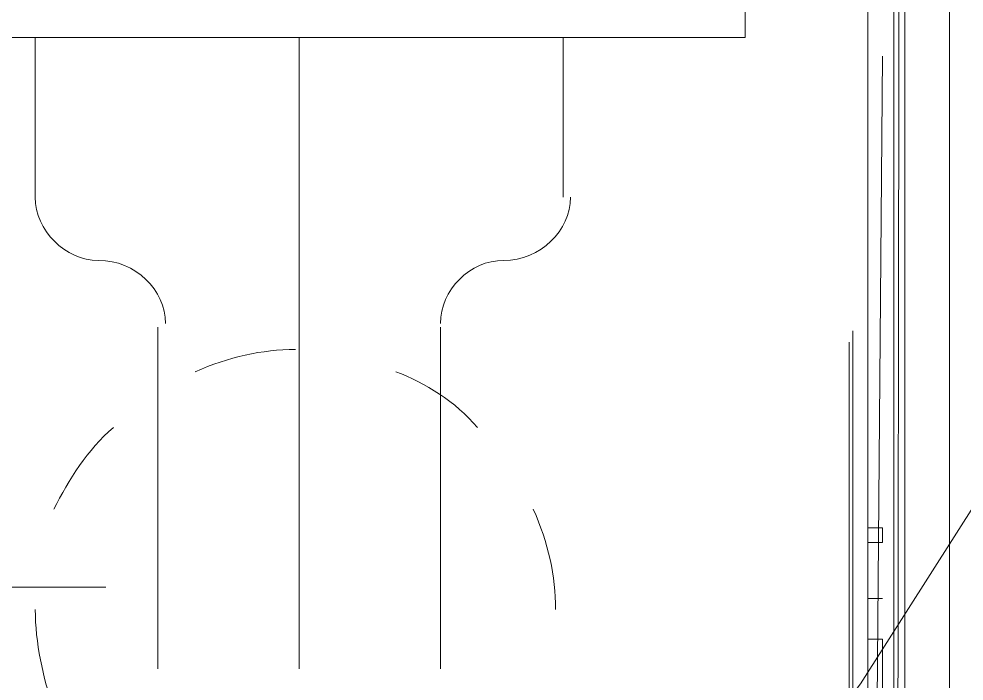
# Model space of a CAD drawing. Header units: metres. Extents: x 2999 to 3164, y 1641 to 1678.
# Drawn here: x 3010.1224 to 3010.5171, y 1650.373 to 1650.6497 of the extents above; entities that cross this region are included whole.
import ezdxf

# ---------------------------------------------------------------- set-up
doc = ezdxf.new("R2010")
doc.units = ezdxf.units.M

msp = doc.modelspace()

# ---------------------------------------------------------------- linework, layer by layer
at = {"color": 7, "linetype": 'Continuous', "lineweight": 20, "true_color": 0x000007}
for points in [[(3010.51104, 1652.5834), (3010.51104, 1650.15771), (3010.51104, 1650.15771)], [(3010.51104, 1652.57564), (3010.51104, 1650.15616), (3010.51104, 1650.15616)], [(3010.49241, 1650.21979), (3010.48931, 1650.22134), (3010.49241, 1652.46546), (3010.48931, 1652.46856)], [(3010.49241, 1650.21979), (3010.49241, 1652.46546), (3010.48776, 1652.45925), (3010.48776, 1650.21979)], [(3010.47689, 1650.24307), (3010.47689, 1650.6714), (3010.47689, 1650.6714)], [(3010.4831, 1650.26014), (3010.48, 1650.26324), (3010.4831, 1650.63416)], [(3010.47069, 1650.24462), (3010.47069, 1650.51931), (3010.47069, 1650.51931)], [(3010.46913, 1650.24462), (3010.46913, 1650.51466), (3010.46913, 1650.51466)], [(3010.47689, 1650.43706), (3010.4831, 1650.43706), (3010.4831, 1650.43706)], [(3010.4831, 1650.43085), (3010.4831, 1650.43706), (3010.4831, 1650.43706)], [(3010.4831, 1650.43706), (3010.4831, 1650.43085), (3010.4831, 1650.43085)], [(3010.4831, 1650.43085), (3010.47689, 1650.43085), (3010.47689, 1650.43085)], [(3010.47689, 1650.40757), (3010.4831, 1650.40757), (3010.4831, 1650.40757)], [(3010.47689, 1650.3905), (3010.4831, 1650.3905), (3010.4831, 1650.3905)], [(3010.4831, 1650.33774), (3010.4831, 1650.3905), (3010.4831, 1650.3905)], [(3010.4831, 1650.3905), (3010.4831, 1650.2322), (3010.4831, 1650.2322)]]:
    msp.add_lwpolyline(points, dxfattribs=at)
msp.add_lwpolyline([(3010.05476, 1651.12147), (3010.42568, 1651.12147), (3010.42568, 1650.64192), (3010.05476, 1650.64192)], close=True, dxfattribs=at)
at = {"color": 1, "linetype": 'Continuous', "lineweight": 20, "true_color": 0x000001}
for points in [[(3010.12926, 1650.64192), (3010.12926, 1650.57518), (3010.12926, 1650.57518)], [(3010.23945, 1650.64192), (3010.23945, 1650.37809), (3010.23945, 1650.37809)], [(3010.34963, 1650.64192), (3010.34963, 1650.57518), (3010.34963, 1650.57518)], [(3010.18047, 1650.52087), (3010.18047, 1650.37809), (3010.18047, 1650.37809)], [(3010.29842, 1650.52087), (3010.29842, 1650.37809), (3010.29842, 1650.37809)]]:
    msp.add_lwpolyline(points, dxfattribs=at)
at = {"color": 30, "linetype": 'Continuous', "lineweight": 20, "true_color": 0x00001e}
msp.add_lwpolyline([(3010.3217, 1650.18099), (3010.39309, 1650.26635), (3010.47379, 1650.37188), (3010.54208, 1650.47896), (3010.54518, 1650.48051)], dxfattribs=at)
at = {"color": 5, "linetype": 'Continuous', "lineweight": 20, "true_color": 0x000005}
msp.add_lwpolyline([(3009.75058, 1650.41223), (3010.15874, 1650.41223), (3010.15874, 1650.41223)], dxfattribs=at)
at = {"color": 1, "linetype": 'Continuous', "lineweight": 20, "true_color": 0x000001}
for points in [[(3010.12926, 1650.57518), (3010.12926, 1650.56122), (3010.14167, 1650.5488), (3010.15564, 1650.5488)], [(3010.3248, 1650.5488), (3010.34032, 1650.5488), (3010.35274, 1650.56122), (3010.35274, 1650.57518)], [(3010.18358, 1650.52242), (3010.18358, 1650.53638), (3010.17116, 1650.5488), (3010.15564, 1650.5488)], [(3010.3248, 1650.5488), (3010.31084, 1650.5488), (3010.29842, 1650.53638), (3010.29842, 1650.52242)]]:
    msp.add_open_spline(points, degree=3, dxfattribs=at)
at = {"color": 7, "linetype": 'Continuous', "lineweight": 20, "true_color": 0x000007}
for points in [[(3010.23789, 1650.51155), (3010.22393, 1650.51155), (3010.20996, 1650.50845), (3010.19599, 1650.50224)], [(3010.31394, 1650.47896), (3010.30463, 1650.48983), (3010.29221, 1650.49759), (3010.2798, 1650.50224)], [(3010.16185, 1650.47896), (3010.15098, 1650.46965), (3010.14322, 1650.45724), (3010.13702, 1650.44482)], [(3010.34653, 1650.40292), (3010.34653, 1650.41688), (3010.34343, 1650.43085), (3010.33722, 1650.44482)], [(3010.12926, 1650.40292), (3010.12926, 1650.38895), (3010.13236, 1650.37498), (3010.13702, 1650.36101)]]:
    msp.add_open_spline(points, degree=3, dxfattribs=at)

doc.saveas('drawing.dxf')
